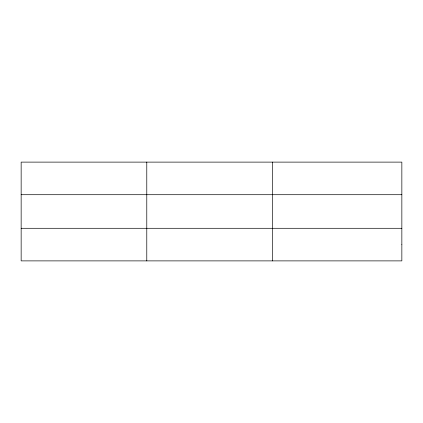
<?xml version="1.0" encoding="UTF-8"?>
<svg xmlns="http://www.w3.org/2000/svg" width="423" height="423" viewBox="0 0 423 423"><rect width="100%" height="100%" fill="white"/><g stroke="black" fill="none" stroke-linecap="round" stroke-linejoin="round"><path stroke-width="0.63" d="M146.781 162.115L146.781 260.885M272.412 162.115L272.412 260.885M21.15 194.707L401.85 194.707M21.15 228.293L401.85 228.293M401.85 244.589L401.85 260.885L21.15 260.885L21.15 162.115L401.85 162.115L401.85 244.589"/></g></svg>
